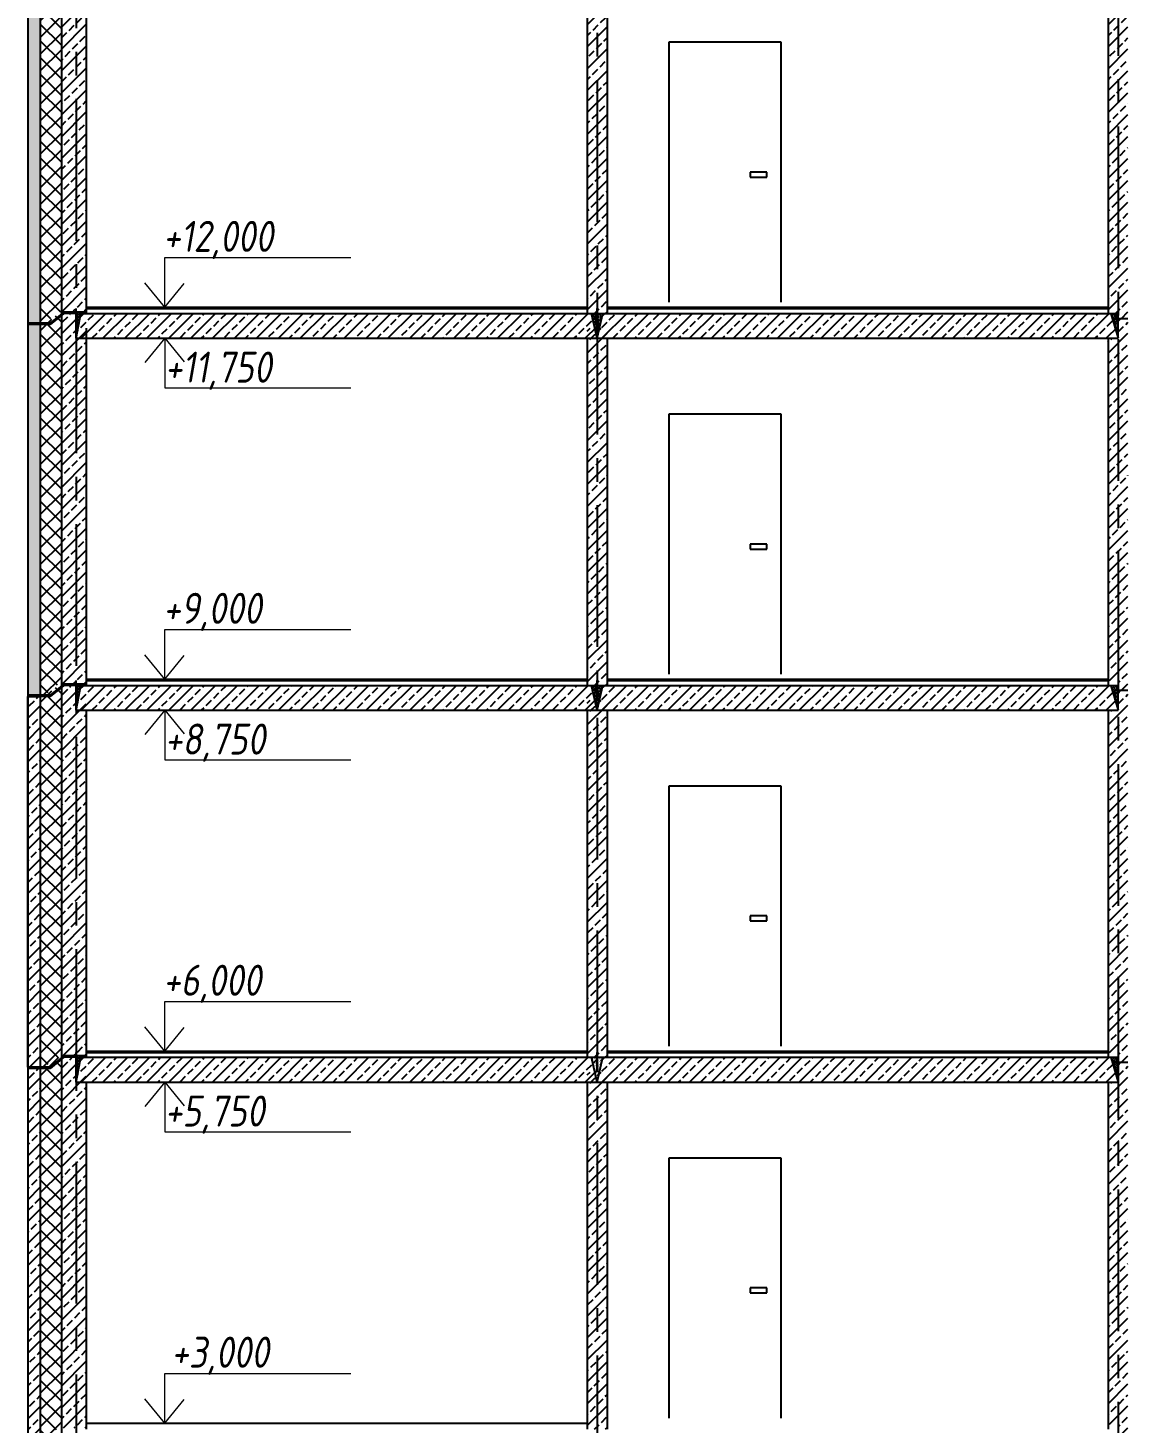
# Model space of a CAD drawing. Header units: millimetres. Extents: x -257254 to 390979, y -202328 to 355504.
# Drawn here: x 75039 to 83861, y 40185 to 51438 of the extents above; entities that cross this region are included whole.
import ezdxf
from ezdxf.enums import TextEntityAlignment as Align

# ---------------------------------------------------------------- set-up
doc = ezdxf.new("R2010")
doc.units = ezdxf.units.MM
doc.linetypes.add('CENTER2', pattern=[28.575, 19.05, -3.175, 3.175, -3.175])
doc.layers.add('RAZMER', color=250, linetype='Continuous', lineweight=13)
doc.layers.add('покрытия', color=6, linetype='Continuous', lineweight=18)
doc.layers.add('оси', color=1, linetype='CENTER2')
doc.layers.add('разрез', color=40, linetype='Continuous')
doc.styles.add('SIMPLEX', font='simplex.shx', dxfattribs={"width": 0.8, "oblique": 10})

msp = doc.modelspace()

# ---------------------------------------------------------------- hatches: boundary and pattern name
at = {"layer": 'разрез'}
h = msp.add_hatch(dxfattribs=at)
h.set_pattern_fill('JIS_STN_2.5', color=256, scale=50)
h.paths.add_polyline_path([(75139.02596, 66135.34196), (75039.02596, 66135.34196), (75039.02596, 64055.34196), (75139.02596, 64055.34196)])
h.paths.add_polyline_path([(75139.02596, 64044.52306), (75039.02596, 64044.52306), (75039.02596, 61055.34196), (75139.02596, 61055.34196)])
h.paths.add_polyline_path([(75139.02596, 61044.52306), (75039.02596, 61044.52306), (75039.02596, 58055.34196), (75139.02596, 58055.34196)])
h.paths.add_polyline_path([(75139.02596, 58044.52306), (75039.02596, 58044.52306), (75039.02596, 55055.34196), (75139.02596, 55055.34196)])
h.paths.add_polyline_path([(75139.02596, 55044.52306), (75039.02596, 55044.52306), (75039.02596, 52055.34196), (75139.02596, 52055.34196)])
h.paths.add_polyline_path([(75139.02596, 52044.52306), (75039.02596, 52044.52306), (75039.02596, 49055.34196), (75139.02596, 49055.34196)])
h.paths.add_polyline_path([(75139.02596, 49044.52306), (75039.02596, 49044.52306), (75039.02596, 46055.34196), (75139.02596, 46055.34196)])
h = msp.add_hatch(dxfattribs=at)
h.set_pattern_fill('NET', color=256, scale=30, angle=45)
h.set_pattern_definition([(45, (-40, -9000), (-67.35192, 67.35192), []), (135, (-40, -9000), (-67.35192, -67.35192), [])])
h.paths.add_polyline_path([(75139.02596, 52044.52306), (75139.02596, 49055.34196), (75179.02596, 49055.34196), (75289.02596, 49146.16086), (75309.02596, 49146.16086), (75309.02596, 52135.34196), (75289.02596, 52135.34196), (75179.02596, 52044.52306)])
h = msp.add_hatch(dxfattribs=at)
h.set_pattern_fill('JIS_STN_2.5', color=256, scale=50)
h.paths.add_polyline_path([(75429.02596, 52135.34196), (75309.02596, 52118.82943), (75309.02596, 49146.16086), (75429.02596, 49146.16086)])
h.paths.add_polyline_path([(75509.02596, 51935.34196), (75429.02596, 51935.34196), (75429.02596, 49146.16086), (75509.02596, 49146.16086), (75509.02596, 49225.34196)])
h = msp.add_hatch(dxfattribs=at)
h.set_pattern_fill('JIS_STN_2.5', color=256, scale=50)
h.set_pattern_definition([(45, (1e-11, -12000), (-88.38835, 88.38835), []), (45, (88.25, -12000), (-88.38835, 88.38835), [60, -25])])
h.paths.add_polyline_path([(79629.02595, 52015.34196), (79549.02596, 52015.34196), (79549.02596, 49135.34196), (79629.02595, 49135.34196)])
h.paths.add_polyline_path([(79709.02596, 52015.34196), (79629.02595, 52015.34196), (79629.02595, 49135.34196), (79709.02596, 49135.34196)])
h = msp.add_hatch(dxfattribs=at)
h.set_pattern_fill('JIS_STN_2.5', color=256, scale=50)
h.set_pattern_definition([(45, (4200, -12000), (-88.38835, 88.38835), []), (45, (4288.25, -12000), (-88.38835, 88.38835), [60, -25])])
h.paths.add_polyline_path([(83829.02595, 51935.34196), (83749.02596, 51935.34196), (83749.02596, 49135.34196), (83829.02595, 49135.34196)])
h.paths.add_polyline_path([(83909.02596, 52095.34196), (83829.02595, 52095.34196), (83829.02595, 49095.34196), (83909.02596, 49095.34196)])
h = msp.add_hatch(dxfattribs=at)
h.set_pattern_fill('NET', color=256, scale=30, angle=45)
h.set_pattern_definition([(45, (-39.87, -12039.56), (-67.35192, 67.35192), []), (135, (-39.87, -12039.56), (-67.35192, -67.35192), [])])
h.paths.add_polyline_path([(75139.02596, 49044.96131), (75139.02596, 46055.78021), (75179.15873, 46055.78021), (75289.15873, 46146.59912), (75309.15873, 46146.59912), (75309.15873, 49135.78021), (75289.15873, 49135.78021), (75179.15873, 49044.96131)])
h = msp.add_hatch(dxfattribs=at)
h.set_pattern_fill('JIS_STN_2.5', color=256, scale=50)
h.paths.add_polyline_path([(75429.02596, 49135.34196), (75309.02596, 49118.82943), (75309.02596, 46146.16086), (75429.02596, 46146.16086)])
h.paths.add_polyline_path([(75509.02596, 49015.34196), (75429.02596, 49015.34196), (75429.02596, 46146.16086), (75509.02596, 46146.16086), (75509.02596, 46225.34196)])
h = msp.add_hatch(dxfattribs=at)
h.set_pattern_fill('ANSI37', color=256, scale=5, angle=-90)
h.set_pattern_definition([(315, (-1e-10, -6000), (11.2253202, 11.2253202), []), (45, (-1e-10, -6000), (-11.2253202, 11.2253202), [])])
h.paths.add_polyline_path([(75464.48515, 49135.34196), (75509.02596, 49135.34196), (75509.02596, 49146.16086), (75429.02596, 49146.47022), (75429.02596, 48935.34196)])
h = msp.add_hatch(dxfattribs=at)
h.set_pattern_fill('JIS_STN_2.5', color=256, scale=50)
h.set_pattern_definition([(45, (-1e-11, 9000), (-88.38835, 88.38835), []), (45, (88.25, 9000), (-88.38835, 88.38835), [60, -25])])
h.paths.add_polyline_path([(79629.02595, 49135.34196), (75464.48515, 49135.34196), (75429.02596, 48935.34196), (79629.02595, 48935.34196)])
h = msp.add_hatch(dxfattribs=at)
h.set_pattern_fill('AR-SAND', color=256, scale=0.3, angle=-90)
h.paths.add_polyline_path([(79629.02595, 49135.34196), (79583.67903, 49135.34196), (79629.02595, 48935.34196)])
h.paths.add_polyline_path([(79674.37288, 49135.34196), (79629.02595, 49135.34196), (79629.02595, 48935.34196)])
h = msp.add_hatch(dxfattribs=at)
h.set_pattern_fill('JIS_STN_2.5', color=256, scale=50)
h.set_pattern_definition([(45, (4200, 9000), (-88.38835, 88.38835), []), (45, (4288.25, 9000), (-88.38835, 88.38835), [60, -25])])
h.paths.add_polyline_path([(83829.02595, 49135.34196), (79664.48515, 49135.34196), (79629.02595, 48935.34196), (83829.02595, 48935.34196)])
h = msp.add_hatch(dxfattribs=at)
h.set_pattern_fill('JIS_STN_2.5', color=256, scale=50)
h.set_pattern_definition([(45, (4200, -15000), (-88.38835, 88.38835), []), (45, (4288.25, -15000), (-88.38835, 88.38835), [60, -25])])
h.paths.add_polyline_path([(83829.02595, 48935.34196), (83749.02596, 48935.34196), (83749.02596, 46175.34196), (83829.02595, 46175.34196)])
h.paths.add_polyline_path([(83909.02596, 49095.34196), (83829.02595, 49095.34196), (83829.02595, 46095.34196), (83909.02596, 46095.34196)])
h = msp.add_hatch(dxfattribs=at)
h.set_pattern_fill('AR-SAND', color=256, scale=0.3, angle=-90)
h.paths.add_polyline_path([(83829.02595, 49135.34196), (83771.06128, 49135.34196), (83829.02595, 48935.34196)])
h = msp.add_hatch(dxfattribs=at)
h.set_pattern_fill('JIS_STN_2.5', color=256, scale=50)
h.set_pattern_definition([(45, (1e-11, -15000), (-88.38835, 88.38835), []), (45, (88.25, -15000), (-88.38835, 88.38835), [60, -25])])
h.paths.add_polyline_path([(79629.02595, 49015.34196), (79549.02596, 49015.34196), (79549.02596, 46135.34196), (79629.02595, 46135.34196)])
h.paths.add_polyline_path([(79709.02596, 49015.34196), (79629.02595, 49015.34196), (79629.02595, 46135.34196), (79709.02596, 46135.34196)])
h = msp.add_hatch(dxfattribs=at)
h.set_pattern_fill('NET', color=256, scale=30, angle=45)
h.set_pattern_definition([(45, (-39.74, -15036.65), (-67.35192, 67.35192), []), (135, (-39.74, -15036.65), (-67.35192, -67.35192), [])])
h.paths.add_polyline_path([(75139.02596, 46047.86876), (75139.02596, 43058.68766), (75179.28133, 43058.68766), (75289.28133, 43149.50656), (75309.28133, 43149.50656), (75309.28133, 46138.68766), (75289.28133, 46138.68766), (75179.28133, 46047.86876)])
h = msp.add_hatch(dxfattribs=at)
h.set_pattern_fill('ANSI37', color=256, scale=5, angle=-90)
h.set_pattern_definition([(315, (-2e-10, -9000), (11.2253202, 11.2253202), []), (45, (-2e-10, -9000), (-11.2253202, 11.2253202), [])])
h.paths.add_polyline_path([(75464.48515, 46135.34196), (75509.02596, 46135.34196), (75509.02596, 46146.16086), (75429.02596, 46146.47022), (75429.02596, 45935.34196)])
h = msp.add_hatch(dxfattribs=at)
h.set_pattern_fill('JIS_STN_2.5', color=256, scale=50)
h.paths.add_polyline_path([(75139.02596, 46044.52306), (75039.02596, 46044.52306), (75039.02596, 43055.34196), (75139.02596, 43055.34196)])
h = msp.add_hatch(dxfattribs=at)
h.set_pattern_fill('JIS_STN_2.5', color=256, scale=50)
h.paths.add_polyline_path([(75429.02596, 46135.34196), (75309.02596, 46118.82943), (75309.02596, 43146.16086), (75429.02596, 43146.16086)])
h.paths.add_polyline_path([(75509.02596, 46015.34196), (75429.02596, 46015.34196), (75429.02596, 43146.16086), (75509.02596, 43146.16086), (75509.02596, 43225.34196)])
h = msp.add_hatch(dxfattribs=at)
h.set_pattern_fill('JIS_STN_2.5', color=256, scale=50)
h.set_pattern_definition([(45, (0, 6000), (-88.38835, 88.38835), []), (45, (88.25, 6000), (-88.38835, 88.38835), [60, -25])])
h.paths.add_polyline_path([(79629.02595, 46135.34196), (75464.48515, 46135.34196), (75429.02596, 45935.34196), (79629.02595, 45935.34196)])
h = msp.add_hatch(dxfattribs=at)
h.set_pattern_fill('AR-SAND', color=256, scale=0.3, angle=-90)
h.paths.add_polyline_path([(79629.02595, 46135.34196), (79583.67903, 46135.34196), (79629.02595, 45935.34196)])
h.paths.add_polyline_path([(79674.37288, 46135.34196), (79629.02595, 46135.34196), (79629.02595, 45935.34196)])
h = msp.add_hatch(dxfattribs=at)
h.set_pattern_fill('JIS_STN_2.5', color=256, scale=50)
h.set_pattern_definition([(45, (4200, 6000), (-88.38835, 88.38835), []), (45, (4288.25, 6000), (-88.38835, 88.38835), [60, -25])])
h.paths.add_polyline_path([(83829.02595, 46135.34196), (79664.48515, 46135.34196), (79629.02595, 45935.34196), (83829.02595, 45935.34196)])
h = msp.add_hatch(dxfattribs=at)
h.set_pattern_fill('JIS_STN_2.5', color=256, scale=50)
h.set_pattern_definition([(45, (4200, -18000), (-88.38835, 88.38835), []), (45, (4288.25, -18000), (-88.38835, 88.38835), [60, -25])])
h.paths.add_polyline_path([(83829.02595, 45935.34196), (83749.02596, 45935.34196), (83749.02596, 43175.34196), (83829.02595, 43175.34196)])
h.paths.add_polyline_path([(83909.02596, 46095.34196), (83829.02595, 46095.34196), (83829.02595, 43095.34196), (83909.02596, 43095.34196)])
h = msp.add_hatch(dxfattribs=at)
h.set_pattern_fill('AR-SAND', color=256, scale=0.3, angle=-90)
h.paths.add_polyline_path([(83829.02595, 46135.34196), (83771.06128, 46135.34196), (83829.02595, 45935.34196)])
h = msp.add_hatch(dxfattribs=at)
h.set_pattern_fill('JIS_STN_2.5', color=256, scale=50)
h.set_pattern_definition([(45, (3e-11, -18000), (-88.38835, 88.38835), []), (45, (88.25, -18000), (-88.38835, 88.38835), [60, -25])])
h.paths.add_polyline_path([(79629.02595, 46015.34196), (79549.02596, 46015.34196), (79549.02596, 43135.34196), (79629.02595, 43135.34196)])
h.paths.add_polyline_path([(79709.02596, 46015.34196), (79629.02595, 46015.34196), (79629.02595, 43135.34196), (79709.02596, 43135.34196)])
h = msp.add_hatch(dxfattribs=at)
h.set_pattern_fill('NET', color=256, scale=30, angle=45)
h.set_pattern_definition([(45, (-40, 0), (-67.35192, 67.35192), []), (135, (-40, 0), (-67.35192, -67.35192), [])])
h.paths.add_polyline_path([(75139.02596, 43044.52306), (75139.02596, 40055.34196), (75179.02596, 40055.34196), (75289.02596, 40146.16086), (75309.02596, 40146.16086), (75309.02596, 43135.34196), (75289.02596, 43135.34196), (75179.02596, 43044.52306)])
h = msp.add_hatch(dxfattribs=at)
h.set_pattern_fill('JIS_STN_2.5', color=256, scale=50)
h.paths.add_polyline_path([(75429.02596, 43135.34196), (75309.02596, 43118.82943), (75309.02596, 40146.16086), (75429.02596, 40146.16086)])
h.paths.add_polyline_path([(75509.02596, 43015.34196), (75429.02596, 43015.34196), (75429.02596, 40146.16086), (75509.02596, 40146.16086), (75509.02596, 40225.34196)])
h = msp.add_hatch(dxfattribs=at)
h.set_pattern_fill('ANSI37', color=256, scale=5, angle=-90)
h.set_pattern_definition([(315, (-1e-10, -12000), (11.2253202, 11.2253202), []), (45, (-1e-10, -12000), (-11.2253202, 11.2253202), [])])
h.paths.add_polyline_path([(75464.48515, 43135.34196), (75509.02596, 43135.34196), (75509.02596, 43146.16086), (75429.02596, 43146.47022), (75429.02596, 42935.34196)])
h = msp.add_hatch(dxfattribs=at)
h.set_pattern_fill('JIS_STN_2.5', color=256, scale=50)
h.set_pattern_definition([(45, (0, 3000), (-88.38835, 88.38835), []), (45, (88.25, 3000), (-88.38835, 88.38835), [60, -25])])
h.paths.add_polyline_path([(79629.02595, 43135.34196), (75464.48515, 43135.34196), (75429.02596, 42935.34196), (79629.02595, 42935.34196)])
h = msp.add_hatch(dxfattribs=at)
h.set_pattern_fill('AR-SAND', color=256, scale=0.3, angle=-90)
h.paths.add_polyline_path([(79629.02595, 43135.34196), (79583.67903, 43135.34196), (79629.02595, 42935.34196)])
h.paths.add_polyline_path([(79674.37288, 43135.34196), (79629.02595, 43135.34196), (79629.02595, 42935.34196)])
h = msp.add_hatch(dxfattribs=at)
h.set_pattern_fill('JIS_STN_2.5', color=256, scale=50)
h.set_pattern_definition([(45, (4200, 3000), (-88.38835, 88.38835), []), (45, (4288.25, 3000), (-88.38835, 88.38835), [60, -25])])
h.paths.add_polyline_path([(83829.02595, 43135.34196), (79664.48515, 43135.34196), (79629.02595, 42935.34196), (83829.02595, 42935.34196)])
h = msp.add_hatch(dxfattribs=at)
h.set_pattern_fill('AR-SAND', color=256, scale=0.3, angle=-90)
h.paths.add_polyline_path([(83829.02595, 43135.34196), (83771.06128, 43135.34196), (83829.02595, 42935.34196)])
h = msp.add_hatch(dxfattribs=at)
h.set_pattern_fill('JIS_STN_2.5', color=256, scale=50)
h.set_pattern_definition([(45, (-1e-11, -3000), (-88.38835, 88.38835), []), (45, (88.25, -3000), (-88.38835, 88.38835), [60, -25])])
h.paths.add_polyline_path([(75139.02596, 43044.52306), (75039.02596, 43044.52306), (75039.02596, 40055.34196), (75139.02596, 40055.34196)])
h = msp.add_hatch(dxfattribs=at)
h.set_pattern_fill('JIS_STN_2.5', color=256, scale=50)
h.set_pattern_definition([(45, (0, -21000), (-88.38835, 88.38835), []), (45, (88.25, -21000), (-88.38835, 88.38835), [60, -25])])
h.paths.add_polyline_path([(79629.02595, 43015.34196), (79549.02596, 43015.34196), (79549.02596, 40135.34196), (79629.02595, 40135.34196)])
h.paths.add_polyline_path([(79709.02596, 43015.34196), (79629.02595, 43015.34196), (79629.02595, 40135.34196), (79709.02596, 40135.34196)])
h = msp.add_hatch(dxfattribs=at)
h.set_pattern_fill('JIS_STN_2.5', color=256, scale=50)
h.set_pattern_definition([(45, (4200, -21000), (-88.38835, 88.38835), []), (45, (4288.25, -21000), (-88.38835, 88.38835), [60, -25])])
h.paths.add_polyline_path([(83829.02595, 42935.34196), (83749.02596, 42935.34196), (83749.02596, 40175.34196), (83829.02595, 40175.34196)])
h.paths.add_polyline_path([(83909.02596, 43095.34196), (83829.02595, 43095.34196), (83829.02595, 40095.34196), (83909.02596, 40095.34196)])

# ---------------------------------------------------------------- linework, layer by layer
at = {"layer": 'оси', "ltscale": 60}
for p, q in [((83829.02595, 69502.09472), (83829.02595, 31517.09795)), ((79629.02595, 66447.17873), (79629.02595, 31517.09795)), ((75429.02596, 66295.34196), (75429.02596, 31517.09795))]:
    msp.add_line(p, q, dxfattribs=at)
at = {"layer": 'покрытия'}
for p, q in [((76142.18016, 49185.34196), (76142.18016, 49585.34196)), ((76142.18016, 49585.34196), (77642.18016, 49585.34196)), ((76142.18016, 49185.34196), (75982.1037, 49381.07629)), ((76142.18016, 49185.34196), (76298.95055, 49375.6084)), ((76142.18016, 48935.34196), (75982.1037, 48739.60764)), ((76142.18016, 48935.34196), (76142.18016, 48535.34196)), ((76142.18016, 48935.34196), (76298.95055, 48745.07553)), ((76142.18016, 48535.34196), (77642.18016, 48535.34196)), ((76142.18016, 46185.34196), (76142.18016, 46585.34196)), ((76142.18016, 46585.34196), (77642.18016, 46585.34196)), ((76142.18016, 46185.34196), (75982.1037, 46381.07629)), ((76142.18016, 46185.34196), (76298.95055, 46375.6084)), ((76142.18016, 45935.34196), (75982.1037, 45739.60764)), ((76142.18016, 45935.34196), (76142.18016, 45535.34196)), ((76142.18016, 45935.34196), (76298.95055, 45745.07553)), ((76142.18016, 45535.34196), (77642.18016, 45535.34196)), ((76142.18016, 43185.34196), (76142.18016, 43585.34196)), ((76142.18016, 43585.34196), (77642.18016, 43585.34196)), ((76142.18016, 43185.34196), (75982.1037, 43381.07629)), ((76142.18016, 43185.34196), (76298.95055, 43375.6084)), ((76142.18016, 42935.34196), (75982.1037, 42739.60764)), ((76142.18016, 42935.34196), (76142.18016, 42535.34196)), ((76142.18016, 42935.34196), (76298.95055, 42745.07553)), ((76142.18016, 42535.34196), (77642.18016, 42535.34196)), ((76142.18016, 40185.34196), (76142.18016, 40585.34196)), ((76142.18016, 40585.34196), (77642.18016, 40585.34196)), ((76142.18016, 40185.34196), (75982.1037, 40381.07629)), ((76142.18016, 40185.34196), (76298.95055, 40375.6084))]:
    msp.add_line(p, q, dxfattribs=at)
at = {"layer": 'разрез'}
for p, q in [((75039.02596, 67069.65659), (75039.02596, 35975.34196)), ((75139.02596, 66135.34196), (75139.02596, 37055.34196)), ((75309.02596, 66135.34196), (75309.02596, 36885.54465)), ((75509.02596, 51935.34196), (75509.02596, 49135.34196)), ((79549.02596, 51935.34196), (79549.02596, 49135.34196)), ((79709.02596, 51935.34196), (79709.02596, 49135.34196)), ((83749.02596, 51935.34196), (83749.02596, 49135.34196)), ((80209.02596, 49225.34196), (80209.02596, 51325.34196)), ((80209.02596, 51325.34196), (81109.02596, 51325.34196)), ((81109.02596, 51325.34196), (81109.02596, 49225.34196)), ((80996.23962, 50275.34196), (80861.22945, 50275.34196)), ((80861.22945, 50275.34196), (80861.22945, 50234.76127)), ((80861.22945, 50234.76127), (80996.23962, 50234.76127)), ((80996.23962, 50234.76127), (80996.23962, 50275.34196)), ((75509.02596, 49186.16086), (75509.02596, 49186.16086)), ((75509.02596, 49185.34196), (79549.02596, 49185.34196)), ((79709.02596, 49184.52306), (83749.02596, 49184.52306)), ((75329.02596, 49146.16086), (75219.02596, 49055.34196)), ((75329.02596, 49135.34196), (75219.02596, 49044.52306)), ((75429.02596, 49146.16086), (75329.02596, 49146.16086)), ((75509.02596, 49146.16086), (75329.02596, 49146.16086)), ((75429.02596, 49135.34196), (75329.02596, 49135.34196)), ((75429.02596, 49015.34196), (75429.02596, 49175.34196)), ((75429.02596, 48935.34196), (75429.02596, 49146.16086)), ((75429.02596, 48935.34196), (75464.48515, 49135.34196)), ((75464.48515, 49135.34196), (83829.02595, 49135.34196)), ((75509.02596, 49175.34196), (79549.02596, 49175.34196)), ((79629.02595, 48935.34196), (79583.67903, 49135.34196)), ((79629.02595, 49015.34196), (79629.02595, 49175.34196)), ((79629.02595, 48935.34196), (79674.37288, 49135.34196)), ((79709.02596, 49175.34196), (83749.02596, 49175.34196)), ((83771.06128, 49135.34196), (83829.02595, 48935.34196)), ((83829.02595, 48935.34196), (83829.02595, 49135.34196)), ((83829.02595, 49095.34196), (83909.02596, 49095.34196)), ((75219.02596, 49055.34196), (75039.02596, 49055.34196)), ((75219.02596, 49044.52306), (75039.02596, 49044.52306)), ((75509.02596, 49015.34196), (75509.02596, 46135.34196)), ((75429.02596, 48935.34196), (83829.02595, 48935.34196)), ((79549.02596, 48935.34196), (79549.02596, 46135.34196)), ((79709.02596, 48935.34196), (79709.02596, 46135.34196)), ((83749.02596, 48935.34196), (83749.02596, 46135.34196)), ((80209.02596, 46225.34196), (80209.02596, 48325.34196)), ((80209.02596, 48325.34196), (81109.02596, 48325.34196)), ((81109.02596, 48325.34196), (81109.02596, 46225.34196)), ((80996.23962, 47275.34196), (80861.22945, 47275.34196)), ((80861.22945, 47275.34196), (80861.22945, 47234.76127)), ((80996.23962, 47234.76127), (80996.23962, 47275.34196)), ((80861.22945, 47234.76127), (80996.23962, 47234.76127)), ((75329.02596, 46146.16086), (75219.02596, 46055.34196)), ((75429.02596, 46146.16086), (75329.02596, 46146.16086)), ((75509.02596, 46146.16086), (75329.02596, 46146.16086)), ((75429.02596, 46015.34196), (75429.02596, 46175.34196)), ((75429.02596, 45935.34196), (75429.02596, 46146.16086)), ((75509.02596, 46186.16086), (75509.02596, 46186.16086)), ((75509.02596, 46185.34196), (79549.02596, 46185.34196)), ((75509.02596, 46175.34196), (79549.02596, 46175.34196)), ((79629.02595, 46015.34196), (79629.02595, 46175.34196)), ((79709.02596, 46184.52306), (83749.02596, 46184.52306)), ((79709.02596, 46175.34196), (83749.02596, 46175.34196)), ((75219.02596, 46055.34196), (75039.02596, 46055.34196)), ((75219.02596, 46044.52306), (75039.02596, 46044.52306)), ((75039.02596, 43055.34196), (75039.02596, 46044.52306)), ((75039.02596, 46044.52306), (75139.02596, 46044.52306)), ((75139.02596, 46044.52306), (75139.02596, 43055.34196)), ((75329.02596, 46135.34196), (75219.02596, 46044.52306)), ((75429.02596, 46135.34196), (75329.02596, 46135.34196)), ((75429.02596, 45935.34196), (75464.48515, 46135.34196)), ((75464.48515, 46135.34196), (83829.02595, 46135.34196)), ((79629.02595, 45935.34196), (79583.67903, 46135.34196)), ((79629.02595, 45935.34196), (79674.37288, 46135.34196)), ((83771.06128, 46135.34196), (83829.02595, 45935.34196)), ((83829.02595, 45935.34196), (83829.02595, 46135.34196)), ((83829.02595, 46095.34196), (83909.02596, 46095.34196)), ((75429.02596, 45935.34196), (83829.02595, 45935.34196)), ((75509.02596, 45935.34196), (75509.02596, 43135.34196)), ((79549.02596, 45935.34196), (79549.02596, 43135.34196)), ((79709.02596, 45935.34196), (79709.02596, 43135.34196)), ((83749.02596, 45935.34196), (83749.02596, 43135.34196)), ((80209.02596, 43225.34196), (80209.02596, 45325.34196)), ((80209.02596, 45325.34196), (81109.02596, 45325.34196)), ((81109.02596, 45325.34196), (81109.02596, 43225.34196)), ((80996.23962, 44275.34196), (80861.22945, 44275.34196)), ((80861.22945, 44275.34196), (80861.22945, 44234.76127)), ((80861.22945, 44234.76127), (80996.23962, 44234.76127)), ((80996.23962, 44234.76127), (80996.23962, 44275.34196)), ((75329.02596, 43146.16086), (75219.02596, 43055.34196)), ((75329.02596, 43135.34196), (75219.02596, 43044.52306)), ((75429.02596, 43146.16086), (75329.02596, 43146.16086)), ((75509.02596, 43146.16086), (75329.02596, 43146.16086)), ((75429.02596, 43135.34196), (75329.02596, 43135.34196)), ((75429.02596, 43015.34196), (75429.02596, 43175.34196)), ((75429.02596, 42935.34196), (75429.02596, 43146.16086)), ((75429.02596, 42935.34196), (75464.48515, 43135.34196)), ((75464.48515, 43135.34196), (83829.02595, 43135.34196)), ((75509.02596, 43186.16086), (75509.02596, 43186.16086)), ((75509.02596, 43185.34196), (79549.02596, 43185.34196)), ((75509.02596, 43175.34196), (79549.02596, 43175.34196)), ((79629.02595, 42935.34196), (79583.67903, 43135.34196)), ((79629.02595, 43015.34196), (79629.02595, 43175.34196)), ((79629.02595, 42935.34196), (79674.37288, 43135.34196)), ((79709.02596, 43184.52306), (83749.02596, 43184.52306)), ((79709.02596, 43175.34196), (83749.02596, 43175.34196)), ((83771.06128, 43135.34196), (83829.02595, 42935.34196)), ((83829.02595, 42935.34196), (83829.02595, 43135.34196)), ((75219.02596, 43055.34196), (75039.02596, 43055.34196)), ((75139.02596, 43055.34196), (75039.02596, 43055.34196)), ((75219.02596, 43044.52306), (75039.02596, 43044.52306)), ((83829.02595, 43095.34196), (83909.02596, 43095.34196)), ((75429.02596, 42935.34196), (83829.02595, 42935.34196)), ((75509.02596, 42935.34196), (75509.02596, 40135.34196)), ((79549.02596, 42935.34196), (79549.02596, 40135.34196)), ((79709.02596, 42935.34196), (79709.02596, 40135.34196)), ((83749.02596, 42935.34196), (83749.02596, 40135.34196)), ((80209.02596, 40225.34196), (80209.02596, 42325.34196)), ((80209.02596, 42325.34196), (81109.02596, 42325.34196)), ((81109.02596, 42325.34196), (81109.02596, 40225.34196)), ((80996.23962, 41275.34196), (80861.22945, 41275.34196)), ((80861.22945, 41275.34196), (80861.22945, 41234.76127)), ((80861.22945, 41234.76127), (80996.23962, 41234.76127)), ((80996.23962, 41234.76127), (80996.23962, 41275.34196)), ((75509.02596, 40186.16086), (75509.02596, 40186.16086)), ((75509.02596, 40185.34196), (79549.02596, 40185.34196))]:
    msp.add_line(p, q, dxfattribs=at)

# ---------------------------------------------------------------- texts
at = {"layer": 'RAZMER', "color": 0, "style": 'SIMPLEX', "oblique": 10, "width": 0.8}
for s, p in [('+12,000', (76128.84655, 49556.92476)), ('+11,750', (76142.18016, 48502.00863, -276.03242)), ('+9,000', (76128.84655, 46556.92476)), ('+8,750', (76142.18016, 45502.00863, -276.03242)), ('+6,000', (76128.84655, 43556.92476)), ('+5,750', (76142.18016, 42502.00863, -276.03242)), ('+3,000', (76194.96724, 40556.92476))]:
    msp.add_text(s, height=250, dxfattribs=at).set_placement(p, align=Align.BOTTOM_LEFT)

doc.saveas('drawing.dxf')
